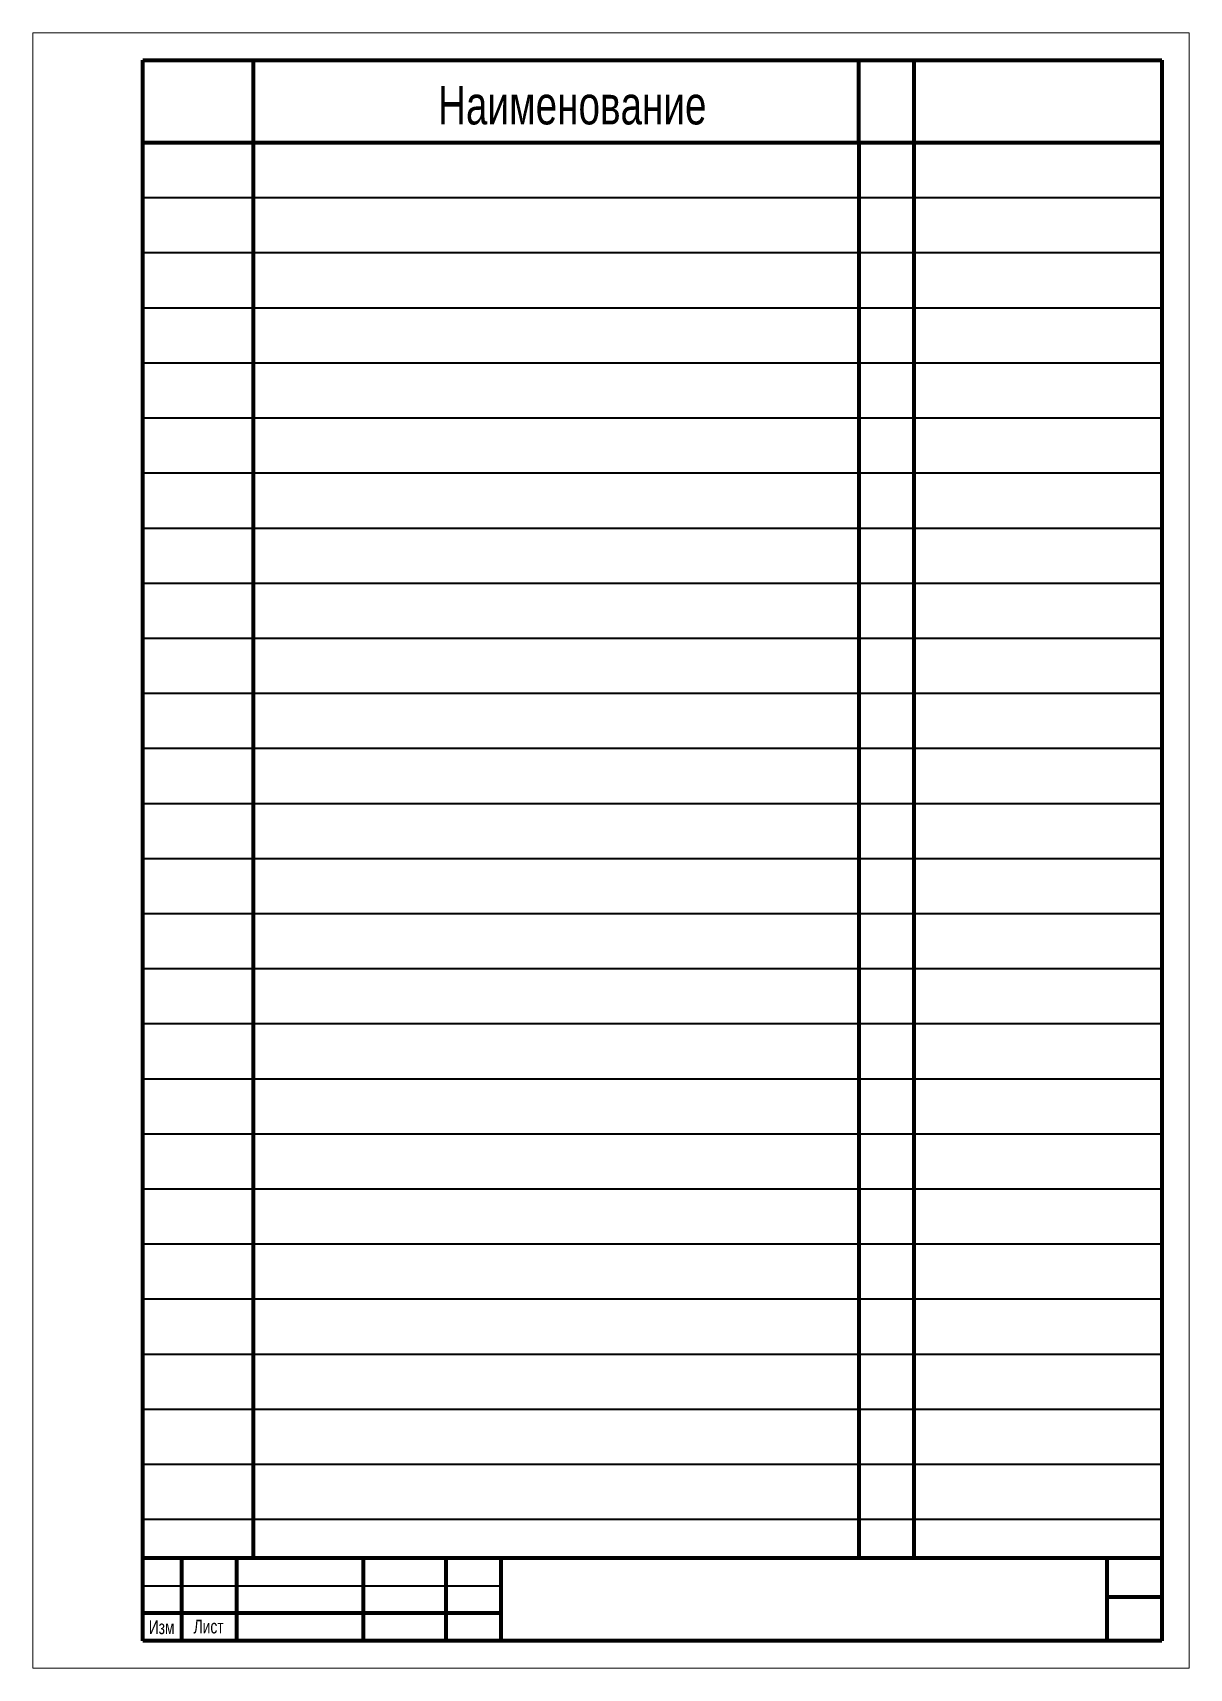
# Model space of a CAD drawing. Header units: millimetres. Extents: x 0 to 210, y 0 to 297.
import ezdxf

# ---------------------------------------------------------------- set-up
doc = ezdxf.new("R2010")
doc.units = ezdxf.units.MM
doc.layers.get('0').update_dxf_attribs({"linetype": 'CONTINUOUS', "lineweight": 0})
doc.styles.get("Standard").update_dxf_attribs({"font": 'txt', "width": 0.75})

msp = doc.modelspace()

# ---------------------------------------------------------------- linework, layer by layer
for p, q in [((210, 297), (0, 297)), ((0, 297), (0, 0)), ((210, 0), (210, 297)), ((20, 292), (205, 292)), ((20, 277), (20, 292)), ((20, 292), (40, 292)), ((150, 292), (160, 292)), ((205, 292), (205, 277)), ((20, 20), (20, 5)), ((20, 20), (20, 5)), ((20, 20), (27, 20)), ((20, 20), (20, 15)), ((205, 5), (205, 20)), ((85, 15), (85, 10)), ((20, 5), (205, 5)), ((0, 0), (210, 0))]:
    msp.add_line(p, q)
at = {"lineweight": 100}
for p, q in [((20, 5), (20, 292)), ((20, 292), (205, 292)), ((40, 292), (40, 277)), ((150, 277), (150, 292)), ((160, 292), (160, 277)), ((205, 292), (205, 5)), ((205, 277), (20, 277)), ((40, 277), (40, 20)), ((150, 277), (150, 20)), ((160, 277), (160, 20)), ((205, 20), (20, 20)), ((27, 20), (27, 5)), ((37, 20), (37, 5)), ((60, 20), (60, 5)), ((75, 20), (75, 5)), ((85, 20), (85, 5)), ((195, 20), (195, 5)), ((195, 13), (205, 13)), ((85, 10), (20, 10)), ((205, 5), (20, 5))]:
    msp.add_line(p, q, dxfattribs=at)
at = {"lineweight": 35}
for p, q in [((40, 277), (150, 277)), ((205, 267), (20, 267)), ((205, 257), (20, 257)), ((205, 247), (20, 247)), ((205, 237), (20, 237)), ((205, 227), (20, 227)), ((205, 217), (20, 217)), ((205, 207), (20, 207)), ((205, 197), (20, 197)), ((205, 187), (20, 187)), ((205, 177), (20, 177)), ((205, 167), (20, 167)), ((205, 157), (20, 157)), ((205, 147), (20, 147)), ((205, 137), (20, 137)), ((205, 127), (20, 127)), ((205, 117), (20, 117)), ((205, 107), (20, 107)), ((205, 97), (20, 97)), ((205, 87), (20, 87)), ((205, 77), (20, 77)), ((205, 67), (20, 67)), ((205, 57), (20, 57)), ((205, 47), (20, 47)), ((205, 37), (20, 37)), ((205, 27), (20, 27)), ((20, 15), (85, 15))]:
    msp.add_line(p, q, dxfattribs=at)

# ---------------------------------------------------------------- texts
at = {"width": 100, "attachment_point": 5}
for s, insert, char_height in [('Наименование', (97.97, 283.8), 7), ('Изм', (23.4, 7.43), 2.5), ('Лист', (31.94, 7.56), 2.5)]:
    msp.add_mtext(s, dxfattribs=dict(at, insert=insert, char_height=char_height))

doc.saveas('drawing.dxf')
